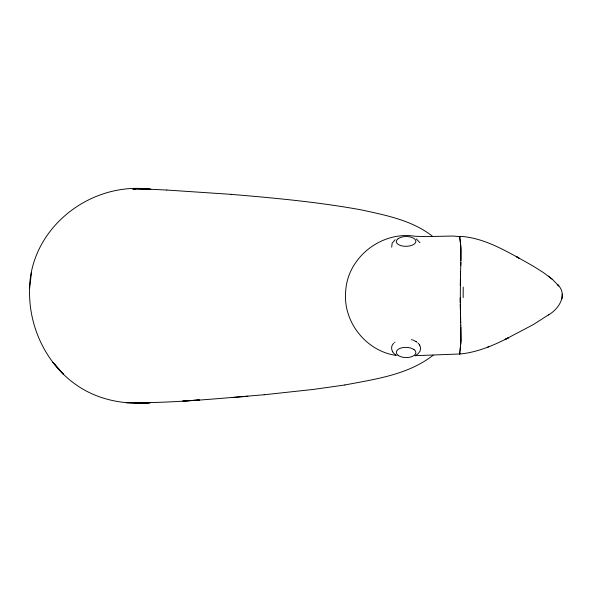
<?xml version="1.0" encoding="UTF-8"?>
<svg xmlns="http://www.w3.org/2000/svg" width="592" height="592" viewBox="0 0 592 592"><rect width="100%" height="100%" fill="white"/><g stroke="black" fill="none" stroke-linecap="round" stroke-linejoin="round"><path stroke-width="0.89" d="M150.583 189.277C88.297 180.893 26.152 231.265 29.6 296C30.636 332.068 49.195 368.009 80.024 387.368C100.744 400.584 125.97 404.817 150.198 402.738M460.287 285.529L460.435 277.382M460.909 260.613L460.842 246.546L459.74 237.54M460.502 274.806L460.258 302.468M460.48 275.391L460.865 262.33M460.532 273.43L460.591 271.491M460.776 265.394L460.976 249.913L460.317 240.944M29.652 288.134L31.45 272.557M460.132 350.523L460.983 340.459L460.783 325.178M548.377 314.974C558.67 309.253 568.172 294.735 557.671 284.619L558.744 286.01L552.565 279.468L543.523 272.631L533.14 266.074L516.298 256.58L518.984 258.09C500.802 248.048 481.666 237.718 460.517 236.356M562.008 298.819L562.296 294.069M459.836 352.173L460.931 341.739L460.835 327.036M459.917 351.722L459.577 353.912L460.25 353.735M459.762 352.566L459.584 353.942L460.361 353.653M393.71 343.264C389.773 346.705 391.778 352.958 396.07 355.037M433.174 355.17C408.214 374.817 375.173 379.169 344.877 384.978M394.524 342.494L394.975 342.132M548.762 314.707L533.214 324.653L505.094 339.445L508.632 337.721C493.521 345.388 477.559 352.24 460.539 353.957M395.145 239.693L392.133 243.216L391.719 247.197M415.17 355.777L418.093 353.787L420.135 350.967L420.609 347.881L419.528 344.884L419.817 345.38M489.073 346.631L489.577 346.416L487.704 347.186M344.921 384.978L313.286 389.432L264.158 394.76M459.607 353.994L415.192 355.688M264.232 394.76C218.367 398.46 172.398 403.322 126.348 402.738L126.303 402.738M231.775 397.587L247.922 396.233M182.98 401.043L199.193 399.992M182.913 401.043L199.26 399.992M141.407 403.034L150.035 402.738L135.605 403.13L134.909 402.738L135.605 403.13M141.547 188.966L150.405 189.277L135.605 188.87L133.022 189.277L135.605 188.87L150.842 189.277M150.819 189.277L166.752 190.032M460.221 236.682L459.577 236.386L459.769 237.681M460.147 236.615L452.91 236.045L425.567 236.608L415.184 236.275C381.707 230.754 347.489 257.254 345.691 291.279C342.709 321.567 366.004 351.271 396.255 355.422M166.722 190.032L230.961 194.346M230.917 194.346C274.451 197.98 318.037 202.027 361.053 209.827C385.806 215.251 412.306 220.254 432.641 236.4M459.71 236.297L459.925 238.48M411.396 339.623L412.062 339.808M412.713 340.023L413.63 340.363M414.23 340.615L417.049 342.257M415.606 341.325L416.117 341.621M416.235 238.902L419.935 242.624M548.325 276.057L552.114 279.195M418.019 343.079L419.402 344.685M392.378 351.278L392.659 351.774M460.672 321.722L460.783 325.297M460.709 322.855L460.221 297.991M460.554 318.015L460.613 319.88M460.502 316.113L460.406 312.228M460.369 310.252L460.273 304.184M460.021 239.338A12.24 1.11 86.7 0 1 460.302 241.233M463.173 297.584A123.854 15.436 -89.9 0 1 463.225 287.12M414.104 349.606A9.783 5.084 1 0 1 411.692 356.673A9.783 5.136 0.8 0 1 398.053 355.326M414.045 349.628A9.783 5.113 1.4 0 0 400.466 348.185A9.783 5.165 1.2 0 0 398.113 355.304M398.127 238.724A9.783 4.869 -1 0 0 400.444 245.495A9.783 4.869 -1 0 0 414.104 244.148A9.783 4.869 -1 0 0 411.692 237.385A9.783 4.928 -0.8 0 0 398.053 238.68M135.376 188.966L134.902 189.277L135.376 188.966M63.499 374.359L52.969 362.415L63.499 374.359"/></g></svg>
